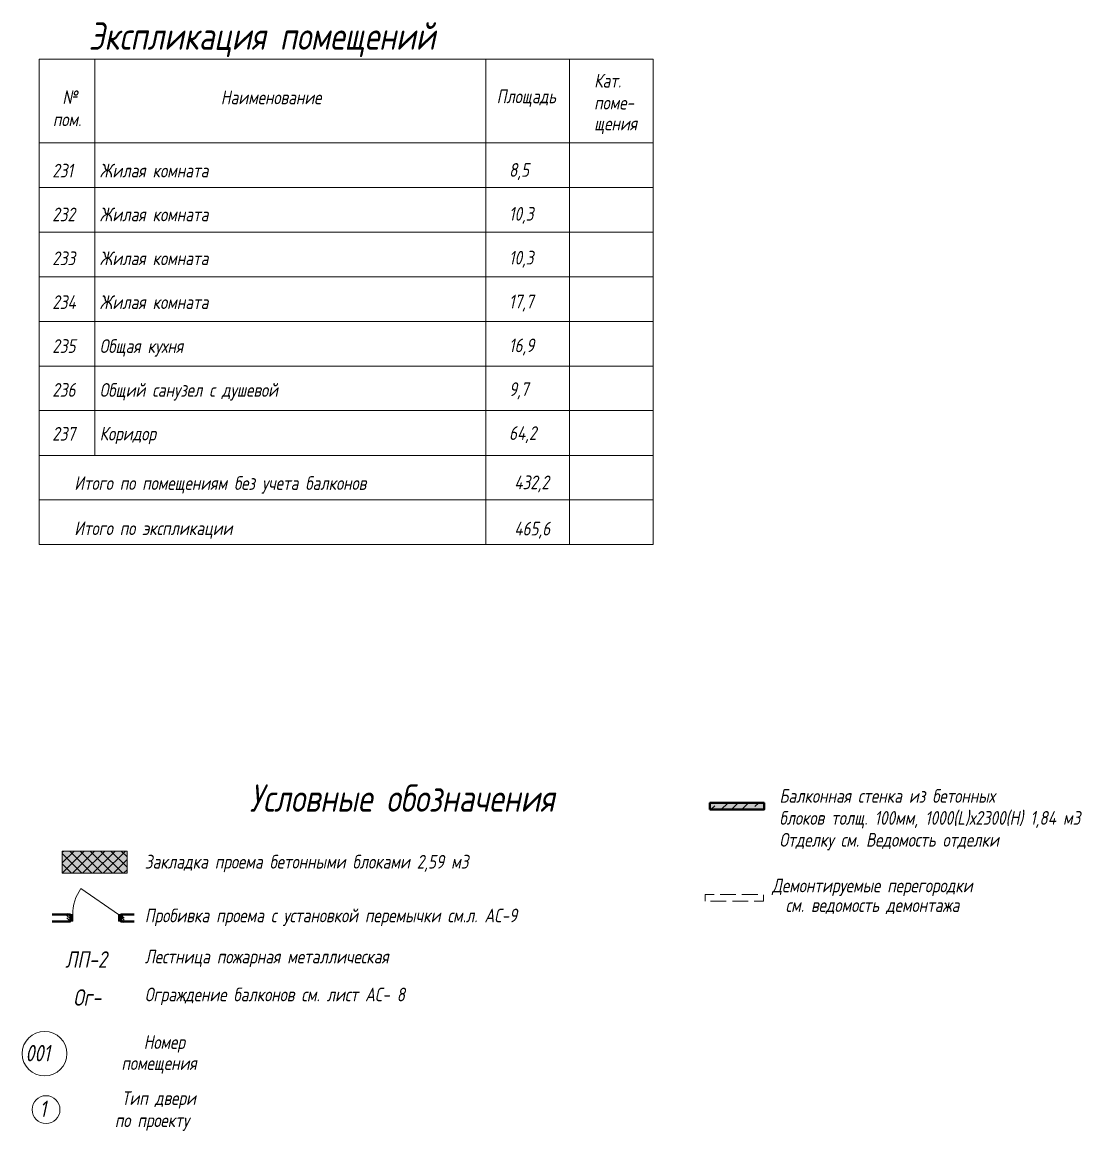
# Model space of a CAD drawing. Header units: millimetres. Extents: x 152414 to 272323, y -11730 to 31551.
# Drawn here: x 187990 to 206970, y -11730 to 8136 of the extents above; entities that cross this region are included whole.
import ezdxf

# ---------------------------------------------------------------- set-up
doc = ezdxf.new("R2010")
doc.units = ezdxf.units.MM
doc.layers.add('PDF _2D - Общий', color=7, linetype='Continuous', true_color=0x7e7e7e)
for name, color, linetype in [('PDF _Аннотация - Общий', 7, 'Continuous'), ('PDF _Интерьер - Мебель', 7, 'Continuous'), ('PDF _Конструктив - Стены Несущие', 7, 'Continuous'), ('PDF _Слой ArchiCAD', 7, 'Continuous'), ('PDF _Текст', 7, 'Continuous')]:
    doc.layers.add(name, color=color, linetype=linetype)
doc.styles.add('PDF Arial', font='isocpeui.ttf', dxfattribs={"width": 0.8})

msp = doc.modelspace()

# ---------------------------------------------------------------- linework, layer by layer
at = {"layer": 'PDF _2D - Общий', "color": 7, "lineweight": 20}
for points in [[(188705, -7113), (189102, -6716)], [(188705, -6929), (188918, -6716)], [(188705, -6745), (188734, -6716)], [(189240, -7114), (188842, -6716)], [(188888, -7114), (189286, -6716)], [(189424, -7114), (189026, -6716)], [(189072, -7114), (189470, -6716)], [(189608, -7114), (189210, -6716)], [(189255, -7114), (189654, -6716)], [(189792, -7114), (189394, -6716)], [(189439, -7114), (189838, -6716)], [(189868, -7006), (189578, -6716)], [(189868, -6823), (189761, -6716)], [(189056, -7114), (188705, -6763)], [(188872, -7114), (188705, -6947)], [(189623, -7114), (189868, -6869)], [(189807, -7114), (189868, -7053)]]:
    msp.add_lwpolyline(points, dxfattribs=at)
msp.add_lwpolyline([(188705, -6716), (189868, -6716), (189868, -7114), (188705, -7114)], close=True, dxfattribs=at)
at = {"layer": 'PDF _2D - Общий', "color": 7, "lineweight": 0, "true_color": 0xffffff, "transparency": 33554559}
msp.add_solid([(188705, -6716), (189868, -6716), (188705, -7114), (189868, -7114)], dxfattribs=at)
at = {"layer": 'PDF _Аннотация - Общий', "lineweight": 9}
for points in [[(200221, -7614), (200221, -7494), (200383, -7494)], [(200492, -7494), (200774, -7494)], [(200883, -7494), (201166, -7494)], [(201270, -7498), (201270, -7614), (201103, -7614)], [(200602, -7614), (200320, -7614)], [(200994, -7614), (200711, -7614)], [(188790, -7833), (188854, -7898)], [(188790, -7870), (188854, -7934)], [(188790, -7912), (188854, -7976)], [(189754, -7856), (189818, -7920)], [(189754, -7892), (189818, -7957)], [(189754, -7935), (189818, -7999)]]:
    msp.add_lwpolyline(points, dxfattribs=at)
at = {"layer": 'PDF _Интерьер - Мебель', "lineweight": 20}
for centre, radius in [((188390, -10347), 400), ((188417, -11350), 250)]:
    msp.add_circle(centre, radius, dxfattribs=at)
at = {"layer": 'PDF _Конструктив - Стены Несущие', "lineweight": 40}
msp.add_lwpolyline([(200309, -5973), (201279, -5973), (201279, -5853), (200309, -5853)], close=True, dxfattribs=at)
at = {"layer": 'PDF _Конструктив - Стены Несущие', "lineweight": 5}
for points in [[(200327, -5973), (200395, -5905)], [(200511, -5973), (200628, -5856)], [(200695, -5973), (200815, -5853)], [(200883, -5969), (200999, -5853)], [(201116, -5919), (201183, -5853)], [(201246, -5973), (201279, -5941)]]:
    msp.add_lwpolyline(points, dxfattribs=at)
at = {"layer": 'PDF _Конструктив - Стены Несущие', "lineweight": 20}
msp.add_lwpolyline([(189714, -7856), (189042, -7386)], dxfattribs=at)
at = {"layer": 'PDF _Конструктив - Стены Несущие', "lineweight": 40}
for points in [[(188527, -7856), (188854, -7856), (188854, -7971), (188854, -7976), (188527, -7976)], [(188854, -7856), (188854, -7971)], [(189994, -7856), (189754, -7856), (189754, -7971), (189754, -7976), (189994, -7976)], [(189754, -7856), (189754, -7971)]]:
    msp.add_lwpolyline(points, dxfattribs=at)
at = {"layer": 'PDF _Конструктив - Стены Несущие', "lineweight": 20}
for points in [[(188854, -7971), (188894, -7971), (188894, -7856), (188854, -7856)], [(189754, -7856), (189714, -7856), (189714, -7971), (189754, -7971)]]:
    msp.add_lwpolyline(points, close=True, dxfattribs=at)
at = {"layer": 'PDF _Конструктив - Стены Несущие', "color": 7, "lineweight": 0, "true_color": 0xffffff}
msp.add_arc((189714, -7856), 820, 145.0004, 180.0073, dxfattribs=at)
at = {"layer": 'PDF _Конструктив - Стены Несущие', "color": 7, "lineweight": 0, "true_color": 0xffffff, "transparency": 33554559}
for points in [[(200309, -5973), (200309, -5853), (201279, -5973), (201279, -5853)], [(188854, -7971), (188854, -7856), (188894, -7971), (188894, -7856)], [(189754, -7856), (189754, -7971), (189714, -7856), (189714, -7971)]]:
    msp.add_solid(points, dxfattribs=at)
at = {"layer": 'PDF _Слой ArchiCAD', "lineweight": 20}
for points in [[(199295, -1226), (188292, -1226), (188292, 7476), (199295, 7476)], [(189292, 7476), (189292, 374), (189292, 5976)], [(196294, 7476), (196294, -1226), (196294, 5976)], [(197794, 7476), (197794, -1226), (197794, 5976)], [(199295, 7476), (199295, -1226)], [(188292, 5976), (199295, 5976)], [(188292, 5176), (199295, 5176)], [(196294, 5176), (196294, -1226)], [(197794, 5176), (197794, -1226)], [(188292, 4376), (199295, 4376)], [(188292, 3575), (199295, 3575)], [(188292, 2775), (199295, 2775)], [(188292, 1975), (199295, 1975)], [(188292, 1175), (199295, 1175)], [(188292, 374), (199295, 374)], [(188292, -426), (199295, -426)]]:
    msp.add_lwpolyline(points, dxfattribs=at)
msp.add_lwpolyline([(199295, 4376), (188292, 4376)], close=True, dxfattribs=at)

# ---------------------------------------------------------------- texts
at = {"layer": 'PDF _Текст', "attachment_point": 7, "style": 'PDF Arial'}
for s, insert, char_height in [('Экспликация помещений', (189180, 7509), 490.97), ('Кат.', (198235, 6964), 245.5), ('№', (188710, 6669), 245), ('Наименование', (191548, 6665), 245.49), ('Площадь', (196489, 6617), 245.5), ('поме-', (198235, 6571), 245.5), ('пом.', (188540, 6272), 245.5), ('щения', (198235, 6131), 245.5), ('231', (188529, 5353), 245.5), ('Жилая комната', (189378, 5354), 245.49), ('8,5', (196711, 5308), 245.5), ('232', (188529, 4568), 245.5), ('Жилая комната', (189378, 4568), 245.49), ('10,3', (196711, 4522), 245.5), ('233', (188529, 3782), 245.5), ('Жилая комната', (189378, 3782), 245.49), ('10,3', (196711, 3736), 245.5), ('234', (188529, 2996), 245.5), ('Жилая комната', (189378, 2996), 245.49), ('17,7', (196711, 2950), 245.5), ('235', (188529, 2210), 245.5), ('Общая кухня', (189378, 2142), 245.49), ('16,9', (196711, 2165), 245.5), ('236', (188529, 1424), 245.5), ('Общий санузел с душевой', (189378, 1356), 245.49), ('9,7', (196711, 1379), 245.5), ('237', (188529, 638), 245.5), ('Коридор', (189378, 574), 245.5), ('64,2', (196711, 593), 245.5), ('Итого по помещениям без учета балконов', (188924, -312), 245.49), ('432,2', (196805, -290), 245.5), ('Итого по экспликации', (188924, -1121), 245.49), ('465,6', (196805, -1119), 245.5), ('Условные обозначения', (192064, -6013), 490.97), ('Балконная стенка из бетонных', (201554, -5851), 245.49), ('блоков толщ. 100мм, 1000(L)х2300(H) 1,84 м3', (201554, -6312), 245.49), ('Отделку см. Ведомость отделки', (201554, -6705), 245.49), ('Закладка проема бетонными блоками 2,59 м3', (190187, -7097), 245.49), ('Демонтируемые перегородки', (201423, -7523), 245.49), ('Пробивка проема с установкой перемычки см.л. АС-9', (190187, -8060), 245.49), ('см. ведомость демонтажа', (201665, -7847), 245.49), ('ЛП-2', (188762, -8807), 294.6), ('Лестница пожарная металлическая', (190187, -8797), 245.49), ('Ог-', (188905, -9488), 294.6), ('Ограждение балконов см. лист АС- 8', (190187, -9476), 245.49), ('Номер', (190167, -10329), 245.5), ('001', (188048, -10485), 294.6), ('помещения', (189768, -10706), 245.5), ('Тип двери', (189772, -11333), 245.5), ('1', (188303, -11483), 295), ('по проекту', (189650, -11730), 245.5)]:
    msp.add_mtext(s, dxfattribs=dict(at, insert=insert, char_height=char_height))

doc.saveas('drawing.dxf')
